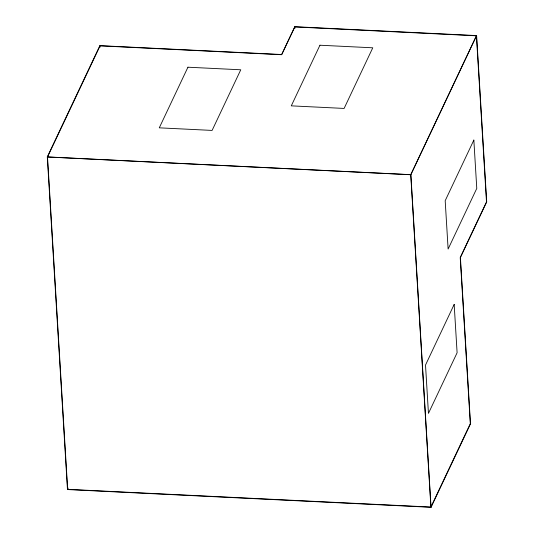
<?xml version="1.0" encoding="UTF-8"?>
<svg xmlns="http://www.w3.org/2000/svg" width="534" height="534" viewBox="0 0 534 534"><rect width="100%" height="100%" fill="white"/><g stroke="black" fill="none" stroke-linecap="round" stroke-linejoin="round"><path stroke-width="0.8" d="M47.292 156.903L99.885 45.644L281.678 54.515L294.828 26.7L476.615 35.578L486.708 201.899L460.408 257.528L470.501 423.849L431.051 507.3L67.471 489.551L47.292 156.903L410.873 174.658L476.615 35.578M47.519 157.009L100.058 45.857L281.665 54.722L294.801 26.934L476.415 35.805L486.494 201.959L460.221 257.535L470.3 423.689L430.898 507.053L67.678 489.324L47.519 157.009L410.733 174.745L476.415 35.805M67.471 489.551L68.185 488.049M410.873 174.658L431.051 507.3M410.733 174.745L430.898 507.053M294.828 26.7L294.928 28.362M99.885 45.644L99.992 47.306M187.935 67.204L159.279 127.833L212.105 130.416L240.767 69.787L187.935 67.204M319.939 45.223L291.284 105.852L344.116 108.429L372.772 47.8L319.939 45.223M473.845 140.082L445.189 200.711L448.119 249.051L476.775 188.422L473.845 140.082M454.174 304.42L425.511 365.049L428.448 413.383L457.104 352.754L454.174 304.42"/></g></svg>
